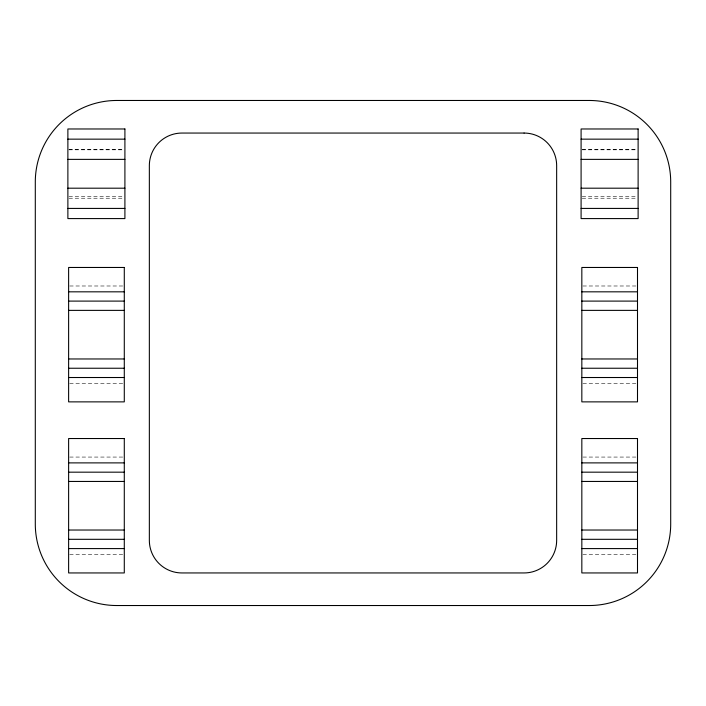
<?xml version="1.0" encoding="UTF-8"?>
<svg xmlns="http://www.w3.org/2000/svg" width="706" height="706" viewBox="0 0 706 706"><rect width="100%" height="100%" fill="white"/><g stroke="black" fill="none" stroke-linecap="round" stroke-linejoin="round"><path stroke-width="0.53" stroke-dasharray="3.53 2.65" d="M68.773 149.345L123.85 149.345M582.15 149.345L637.227 149.345M68.976 149.813L124.565 149.813M582.185 149.813L637.774 149.813M68.976 196.268L124.565 196.268M582.185 196.268L637.774 196.268M68.985 198.227L123.815 198.227M582.185 198.227L637.015 198.227M69.718 285.992L123.197 285.992M582.927 285.992L636.406 285.992M69.718 383.349L123.197 383.349M582.927 383.349L636.406 383.349M69.718 457.064L123.197 457.064M582.927 457.064L636.406 457.064M69.718 554.422L123.197 554.422M582.927 554.422L636.406 554.422"/><path stroke-width="1.06" d="M67.882 139.153L124.909 139.153M581.091 139.153L638.118 139.153M67.882 159.371L124.909 159.371M581.091 159.371L638.118 159.371M67.882 188.193L124.909 188.193M581.091 188.193L638.118 188.193M67.882 208.42L124.909 208.42M581.091 208.42L638.118 208.42M68.623 291.825L124.291 291.825M581.832 291.825L637.5 291.825M68.623 301.1L124.291 301.1M581.832 301.1L637.5 301.1M68.623 310.375L124.291 310.375M581.832 310.375L637.5 310.375M68.623 358.966L124.291 358.966M581.832 358.966L637.5 358.966M68.623 368.241L124.291 368.241M581.832 368.241L637.5 368.241M68.623 377.516L124.291 377.516M581.832 377.516L637.5 377.516M68.623 462.889L124.291 462.889M581.832 462.889L637.5 462.889M68.623 472.173L124.291 472.173M581.832 472.173L637.5 472.173M68.623 481.448L124.291 481.448M581.832 481.448L637.5 481.448M68.623 530.029L124.291 530.029M581.832 530.029L637.5 530.029M68.623 539.313L124.291 539.313M581.832 539.313L637.5 539.313M68.623 548.588L124.291 548.588M581.832 548.588L637.5 548.588M589.236 100.473L116.764 100.473A81.464 81.464 0 0 0 35.3 181.927L35.3 524.073A81.464 81.464 0 0 0 116.764 605.527L589.236 605.527A81.464 81.464 0 0 0 670.7 524.073L670.7 181.927A81.464 81.464 0 0 0 589.236 100.473M124.909 128.977L67.882 128.977L67.882 218.586L124.909 218.586L124.909 128.977M638.118 128.977L581.091 128.977L581.091 218.586L638.118 218.586L638.118 128.977M524.073 133.055L181.927 133.055A32.582 32.582 0 0 0 149.345 165.636L149.345 540.364A32.582 32.582 0 0 0 181.927 572.945L524.073 572.945A32.582 32.582 0 0 0 556.655 540.364L556.655 165.636A32.582 32.582 0 0 0 524.073 133.055M124.291 267.468L68.623 267.468L68.623 401.873L124.291 401.873L124.291 267.468M637.5 267.468L581.832 267.468L581.832 401.873L637.5 401.873L637.5 267.468M124.291 438.532L68.623 438.532L68.623 572.945L124.291 572.945L124.291 438.532M637.5 438.532L581.832 438.532L581.832 572.945L637.5 572.945L637.5 438.532"/></g></svg>
